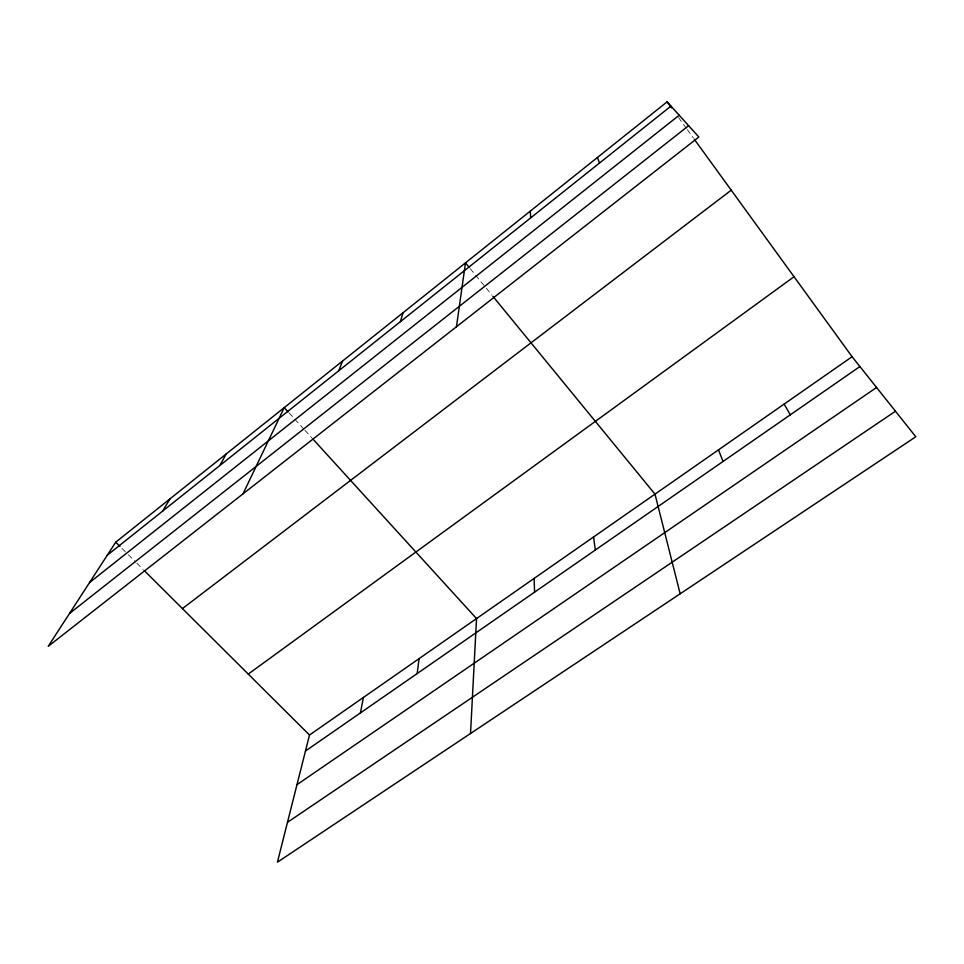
<?xml version="1.0" encoding="UTF-8"?>
<svg xmlns="http://www.w3.org/2000/svg" width="964" height="964" viewBox="0 0 964 964"><rect width="100%" height="100%" fill="white"/><g stroke="black" fill="none" stroke-linecap="round" stroke-linejoin="round"><path stroke-width="0.72" stroke-dasharray="4.82 3.62" d="M122.042 548.492L127.308 553.734M128.369 554.782L135.743 562.12M136.792 563.169L143.118 569.459M289.176 413.026L303.973 429.257M304.961 430.342L311.866 437.921M470.227 268.643L485.386 287.139M486.326 288.296L492.014 295.225M678.536 117.536L686.428 128.417M687.308 129.622L693.453 138.093"/><path stroke-width="1.45" d="M470.528 733.508L476.529 618.575L312.854 439.006M417.159 673.559L419.075 658.629M456.454 326.772L465.492 262.859L469.275 267.486M360.428 712.914L363.428 697.43M852.08 356.716L309.504 735.038L277.427 862.178L915.8 436.764L852.08 356.716L694.321 139.298M400.434 321.639L402.964 312.794M338.726 370.803L342.582 361.018M243 493.857L284.235 407.615L288.188 411.941M219.864 465.492L226.154 454.008M162.627 511.101L170.001 498.846M115.716 542.202L48.2 646.35L698.84 137.033L667.136 101.823L115.716 542.202L119.934 546.395M107.317 555.168L670.98 106.088M89.544 582.581L679.198 115.222M69.529 613.453L688.621 125.681M182.437 608.585L731.242 190.173M248.254 674.089L794.047 276.728M305.48 751.016L859.912 366.549M296.984 784.648L876.565 387.468M287.489 822.304L895.472 411.218M144.166 570.507L309.504 735.038M492.953 296.382L654.99 494.146L680.162 593.8M667.136 101.823L671.522 107.86M784.142 404.085L790.287 414.833M718.481 449.875L723.06 461.443M597.439 157.481L599.512 163.024M593.571 536.972L595.318 550.034M530.272 211.116L530.694 217.852M534.116 578.424L534.574 592.149"/></g></svg>
